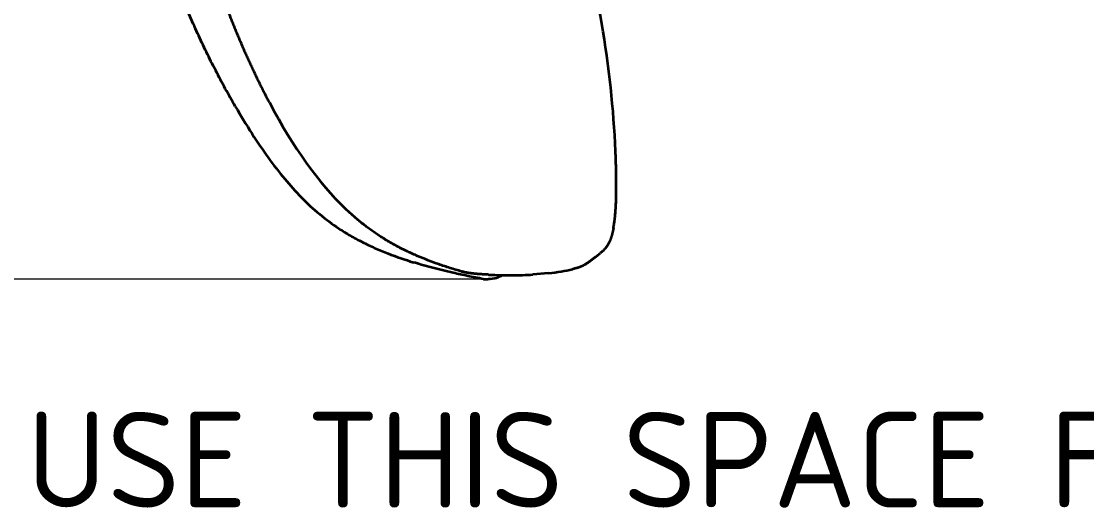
# Model space of a CAD drawing. Header units: millimetres. Extents: x 120 to 10915, y 515 to 8014.
# Drawn here: x 940 to 1441, y 564 to 793 of the extents above; entities that cross this region are included whole.
import ezdxf
from ezdxf.enums import TextEntityAlignment as Align

# ---------------------------------------------------------------- set-up
doc = ezdxf.new("R2010")
doc.units = ezdxf.units.MM
doc.layers.get('0').update_dxf_attribs({"lineweight": 13})
for name, color, linetype, lineweight in [('201_Dimensions', 7, 'Continuous', 13), ('202_Information', 7, 'Continuous', 13), ('206_Cab_side_and_top_view', 7, 'Continuous', 13)]:
    doc.layers.add(name, color=color, linetype=linetype, lineweight=lineweight)
doc.styles.get("Standard").update_dxf_attribs({"font": 'isocp.shx'})

# ---------------------------------------------------------------- blocks, each defined once
blk = doc.blocks.new('2488798_1')
at = {"layer": '206_Cab_side_and_top_view', "color": 3, "lineweight": 35}
for p, q in [((1147.44, -1494.45), (1147.5, -1494.47)), ((1160.18, -1495.96), (1160.4, -1495.97)), ((1160.25, -1495.97), (1160.48, -1495.98)), ((1188.24, -1495.22), (1180.93, -1495.89))]:
    blk.add_line(p, q, dxfattribs=at)
for centre, radius, start, end in [((1201.76, -1485.94), 6.39, 304.5003, 311.9303), ((1170.13, -1298.32), 197.9, 267.2049, 270.245), ((1131.57, -1431.41), 73.56, 296.7342, 298.2789), ((1158.5, -1484.38), 13.68, 271.033, 278.0427)]:
    blk.add_arc(centre, radius, start, end, dxfattribs=at)
for centre, major_axis, ratio, start_param, end_param in [((966.46, -1409.36), (74.62, -338.05), 0.717447, 1.33035, 1.681373), ((2174.18, 5836.61), (-1037.92, -7324.45), 0.093392, 6.154503, 6.216034), ((1140.71, -1483.22), (25.51, -12.39), 0.309806, 5.753987, 6.051094), ((1112.2, -1450.99), (109.33, -26.92), 0.332482, 5.359562, 5.471231), ((400.85, -1185.48), (816.65, -296.24), 0.114418, 6.053083, 6.110432)]:
    blk.add_ellipse(centre, major_axis=major_axis, ratio=ratio, start_param=start_param, end_param=end_param, dxfattribs=at)
for points, knots in [([(1041.03, -1416.79), (1039.42, -1414.03), (1036.28, -1408.44), (1031.75, -1399.9), (1027.41, -1391.22), (1023.26, -1382.42), (1019.31, -1373.55), (1015.58, -1364.64), (1012.08, -1355.73), (1008.82, -1346.91), (1005.83, -1338.21), (1003.11, -1329.66), (1000.65, -1321.28), (999.17, -1315.73), (998.48, -1312.99)], [0, 0, 0, 0, 9.576894, 19.246162, 28.964855, 38.706026, 48.425747, 58.096278, 67.677299, 77.135278, 86.307885, 95.287082, 104.03563, 112.516492, 112.516492, 112.516492, 112.516492]), ([(1057.06, -1414.85), (1056.71, -1414.19), (1056.02, -1412.87), (1055, -1410.89), (1053.99, -1408.91), (1052.99, -1406.91), (1052, -1404.91), (1051.03, -1402.9), (1050.07, -1400.88), (1049.11, -1398.86), (1048.17, -1396.83), (1047.24, -1394.8), (1046.32, -1392.76), (1045.42, -1390.72), (1044.52, -1388.67), (1043.64, -1386.61), (1042.77, -1384.55), (1041.91, -1382.49), (1041.06, -1380.42), (1040.22, -1378.35), (1039.4, -1376.27), (1038.58, -1374.19), (1037.78, -1372.1), (1036.99, -1370.01), (1036.21, -1367.91), (1035.7, -1366.51), (1035.45, -1365.81)], [0, 0, 0, 0, 2.226069, 4.453869, 6.683721, 8.914899, 11.147661, 13.381349, 15.615789, 17.850813, 20.086444, 22.322357, 24.558432, 26.794566, 29.030598, 31.266563, 33.502434, 35.738211, 37.973887, 40.20957, 42.445361, 44.681402, 46.917803, 49.154867, 51.392865, 53.63212, 53.63212, 53.63212, 53.63212]), ([(1041.03, -1416.79), (1043.55, -1421.12), (1048.52, -1429.28), (1056.25, -1440.69), (1063.94, -1450.71), (1071.95, -1459.7), (1080.42, -1467.56), (1088.31, -1473.42), (1095.11, -1477.63), (1100.78, -1480.69), (1106.69, -1483.48), (1114.67, -1486.78), (1120.79, -1488.89), (1124.82, -1490.16)], [0, 0, 0, 0, 15.040659, 28.651453, 41.318948, 52.922052, 64.726784, 75.920587, 82.345425, 88.708509, 95.246383, 101.933006, 114.626713, 114.626713, 114.626713, 114.626713]), ([(1219.8, -1465.93), (1219.82, -1465.57), (1219.87, -1464.84), (1219.93, -1463.74), (1219.99, -1462.63), (1220.03, -1461.5), (1220.07, -1460.36), (1220.1, -1459.21), (1220.13, -1458.05), (1220.15, -1456.89), (1220.16, -1455.72), (1220.16, -1454.54), (1220.16, -1453.36), (1220.16, -1452.18), (1220.15, -1450.99), (1220.14, -1449.8), (1220.12, -1448.61), (1220.09, -1447.42), (1220.07, -1446.23), (1220.04, -1445.03), (1220, -1443.84), (1219.96, -1442.65), (1219.92, -1441.45), (1219.88, -1440.26), (1219.83, -1439.06), (1219.8, -1438.26), (1219.78, -1437.87)], [0, 0, 0, 0, 1.084829, 2.186773, 3.303566, 4.433444, 5.574349, 6.725024, 7.883927, 9.049853, 10.221294, 11.397669, 12.577966, 13.761901, 14.948266, 16.137038, 17.327489, 18.519478, 19.712327, 20.906151, 22.100735, 23.295903, 24.49144, 25.6873, 26.883363, 28.079505, 28.079505, 28.079505, 28.079505]), ([(1147.44, -1494.45), (1145.61, -1493.93), (1142.01, -1492.85), (1136.73, -1491.11), (1131.65, -1489.24), (1126.71, -1487.23), (1121.92, -1485.06), (1117.26, -1482.71), (1112.77, -1480.18), (1108.43, -1477.47), (1104.25, -1474.58), (1100.22, -1471.5), (1096.37, -1468.25), (1093.9, -1465.99), (1092.7, -1464.83)], [0, 0, 0, 0, 5.714119, 11.259621, 16.668606, 21.964467, 27.245601, 32.451867, 37.601421, 42.707494, 47.795877, 52.858839, 57.898445, 62.908061, 62.908061, 62.908061, 62.908061]), ([(1218.79, -1474.17), (1218.83, -1473.97), (1218.91, -1473.56), (1219.01, -1472.94), (1219.11, -1472.3), (1219.21, -1471.64), (1219.3, -1470.98), (1219.39, -1470.29), (1219.47, -1469.6), (1219.54, -1468.89), (1219.61, -1468.16), (1219.68, -1467.43), (1219.74, -1466.68), (1219.78, -1466.18), (1219.8, -1465.93)], [0, 0, 0, 0, 0.615528, 1.246562, 1.892811, 2.554072, 3.228584, 3.917127, 4.618985, 5.333702, 6.059381, 6.796477, 7.544049, 8.301469, 8.301469, 8.301469, 8.301469]), ([(1218.79, -1474.17), (1218.77, -1474.28), (1218.73, -1474.51), (1218.66, -1474.86), (1218.58, -1475.19), (1218.51, -1475.52), (1218.44, -1475.85), (1218.36, -1476.17), (1218.28, -1476.48), (1218.19, -1476.84), (1218.07, -1477.26), (1217.93, -1477.73), (1217.79, -1478.18), (1217.65, -1478.61), (1217.52, -1478.99), (1217.4, -1479.3), (1217.3, -1479.55), (1217.2, -1479.8), (1217.1, -1480.04), (1216.99, -1480.28), (1216.89, -1480.51), (1216.78, -1480.74), (1216.7, -1480.89), (1216.67, -1480.97)], [0, 0, 0, 0, 0.354834, 0.703591, 1.047427, 1.385197, 1.718159, 2.045115, 2.36736, 2.683705, 3.181485, 3.666266, 4.138513, 4.598489, 5.046183, 5.322506, 5.593866, 5.862049, 6.12554, 6.386254, 6.642559, 6.896514, 7.146353, 7.146353, 7.146353, 7.146353]), ([(1216.67, -1480.97), (1216.6, -1481.09), (1216.48, -1481.34), (1216.28, -1481.7), (1216.07, -1482.05), (1215.86, -1482.39), (1215.64, -1482.71), (1215.41, -1483.03), (1215.18, -1483.33), (1214.96, -1483.6), (1214.77, -1483.82), (1214.6, -1484.01), (1214.43, -1484.2), (1214.25, -1484.38), (1214.06, -1484.57), (1213.87, -1484.75), (1213.66, -1484.94), (1213.45, -1485.13), (1213.21, -1485.33), (1212.91, -1485.58), (1212.68, -1485.76), (1212.55, -1485.87)], [0, 0, 0, 0, 0.421846, 0.834288, 1.238755, 1.636411, 2.02814, 2.415364, 2.799272, 3.180656, 3.435195, 3.689626, 3.945371, 4.203503, 4.464297, 4.732035, 5.006642, 5.291379, 5.602453, 5.938095, 6.464776, 6.464776, 6.464776, 6.464776]), ([(1205.38, -1491.21), (1205.58, -1491.07), (1205.98, -1490.79), (1206.58, -1490.37), (1207.18, -1489.94), (1207.7, -1489.57), (1208.23, -1489.18), (1208.76, -1488.79), (1209.38, -1488.33), (1210, -1487.86), (1210.73, -1487.29), (1211.58, -1486.63), (1212.22, -1486.13), (1212.55, -1485.87)], [0, 0, 0, 0, 0.729743, 1.460367, 2.197181, 2.934944, 3.382622, 4.15292, 4.924363, 5.70473, 6.486397, 7.704192, 8.936619, 8.936619, 8.936619, 8.936619]), ([(1157.69, -1498), (1155.21, -1497.55), (1150.46, -1496.64), (1143.99, -1495.26), (1138.33, -1493.93), (1133.32, -1492.65), (1128.85, -1491.4), (1126.03, -1490.54), (1124.82, -1490.16)], [0, 0, 0, 0, 7.545038, 14.51225, 19.857492, 24.985312, 30.010916, 33.807377, 33.807377, 33.807377, 33.807377]), ([(1205.38, -1491.21), (1205.34, -1491.24), (1205.24, -1491.3), (1205.1, -1491.39), (1204.96, -1491.48), (1204.81, -1491.57), (1204.67, -1491.65), (1204.52, -1491.73), (1204.37, -1491.8), (1204.23, -1491.87), (1204.04, -1491.96), (1203.81, -1492.06), (1203.55, -1492.17), (1203.27, -1492.28), (1203, -1492.38), (1202.72, -1492.48), (1202.44, -1492.57), (1202.16, -1492.66), (1201.87, -1492.75), (1201.59, -1492.83), (1201.3, -1492.91), (1201, -1492.99), (1200.71, -1493.07), (1200.41, -1493.15), (1200.12, -1493.22), (1199.82, -1493.3), (1199.61, -1493.34), (1199.51, -1493.37)], [0, 0, 0, 0, 0.168641, 0.336593, 0.503988, 0.671198, 0.838011, 1.004837, 1.171502, 1.338081, 1.496381, 1.786903, 2.078046, 2.370005, 2.662966, 2.957075, 3.252469, 3.549254, 3.847525, 4.146476, 4.447042, 4.749138, 5.053218, 5.358785, 5.66628, 5.975661, 6.286877, 6.286877, 6.286877, 6.286877]), ([(1160.25, -1495.97), (1160.04, -1495.96), (1159.61, -1495.94), (1158.98, -1495.91), (1158.34, -1495.87), (1157.69, -1495.83), (1157.05, -1495.79), (1156.4, -1495.75), (1155.74, -1495.7), (1155.18, -1495.66), (1154.7, -1495.62), (1154.32, -1495.58), (1153.94, -1495.55), (1153.55, -1495.51), (1153.17, -1495.47), (1152.78, -1495.43), (1152.39, -1495.38), (1151.94, -1495.33), (1151.42, -1495.26), (1150.84, -1495.18), (1150.25, -1495.08), (1149.68, -1494.98), (1149.13, -1494.87), (1148.59, -1494.75), (1148.04, -1494.62), (1147.68, -1494.52), (1147.5, -1494.47)], [0, 0, 0, 0, 0.634484, 1.272033, 1.913035, 2.557405, 3.20545, 3.857251, 4.512991, 5.172865, 5.555283, 5.939067, 6.324447, 6.711407, 7.099999, 7.490269, 7.882269, 8.276087, 8.859044, 9.446215, 10.037783, 10.633994, 11.184763, 11.739944, 12.29988, 12.86753, 12.86753, 12.86753, 12.86753]), ([(1157.69, -1498), (1157.72, -1498.01), (1157.77, -1498.02), (1157.85, -1498.03), (1157.92, -1498.04), (1158, -1498.04), (1158.08, -1498.05), (1158.17, -1498.05), (1158.24, -1498.05), (1158.32, -1498.06), (1158.39, -1498.06), (1158.46, -1498.06), (1158.53, -1498.06), (1158.6, -1498.06), (1158.67, -1498.05), (1158.72, -1498.05), (1158.74, -1498.05)], [0, 0, 0, 0, 0.0824, 0.161136, 0.238038, 0.312649, 0.399111, 0.483018, 0.558643, 0.63259, 0.704962, 0.77684, 0.847395, 0.917509, 0.987177, 1.056377, 1.056377, 1.056377, 1.056377]), ([(1160.41, -1497.92), (1160.41, -1497.92), (1160.43, -1497.92), (1160.47, -1497.92), (1160.52, -1497.92), (1160.57, -1497.92), (1160.63, -1497.92), (1160.68, -1497.91), (1160.74, -1497.91), (1160.77, -1497.91), (1160.79, -1497.91)], [1.8120948, 1.8120948, 1.8120948, 1.8120948, 1.8156461, 1.8703869, 1.9245381, 1.9784298, 2.0312472, 2.0838302, 2.140553, 2.1970173, 2.1970173, 2.1970173, 2.1970173])]:
    blk.add_open_spline(points, degree=3, knots=knots, dxfattribs=at)
blk = doc.blocks.new('1539726')
at = {"layer": '202_Information', "color": 2, "lineweight": 18, "width": 0.783498}
blk.add_text("= DON'T USE THIS SPACE FOR BODYWORK", height=45, dxfattribs=at).set_placement((697.098572, -1605.509888), (1867.30835, -1605.509888), align=Align.FIT)
blk = doc.blocks.new('BLOCK93')
at = {"layer": '201_Dimensions', "color": 2, "lineweight": 18}
blk.add_line((1158.199219, -1498.052856), (168, -1498.052856), dxfattribs=at)

msp = doc.modelspace()

# ---------------------------------------------------------------- block references
at = {"color": 7, "lineweight": 35}
for name in ['2488798_1', '1539726']:
    msp.add_blockref(name, (0, 2170), dxfattribs=at)
at = {"layer": '201_Dimensions', "lineweight": 0}
msp.add_blockref('BLOCK93', (0, 2170), dxfattribs=at)

doc.saveas('drawing.dxf')
